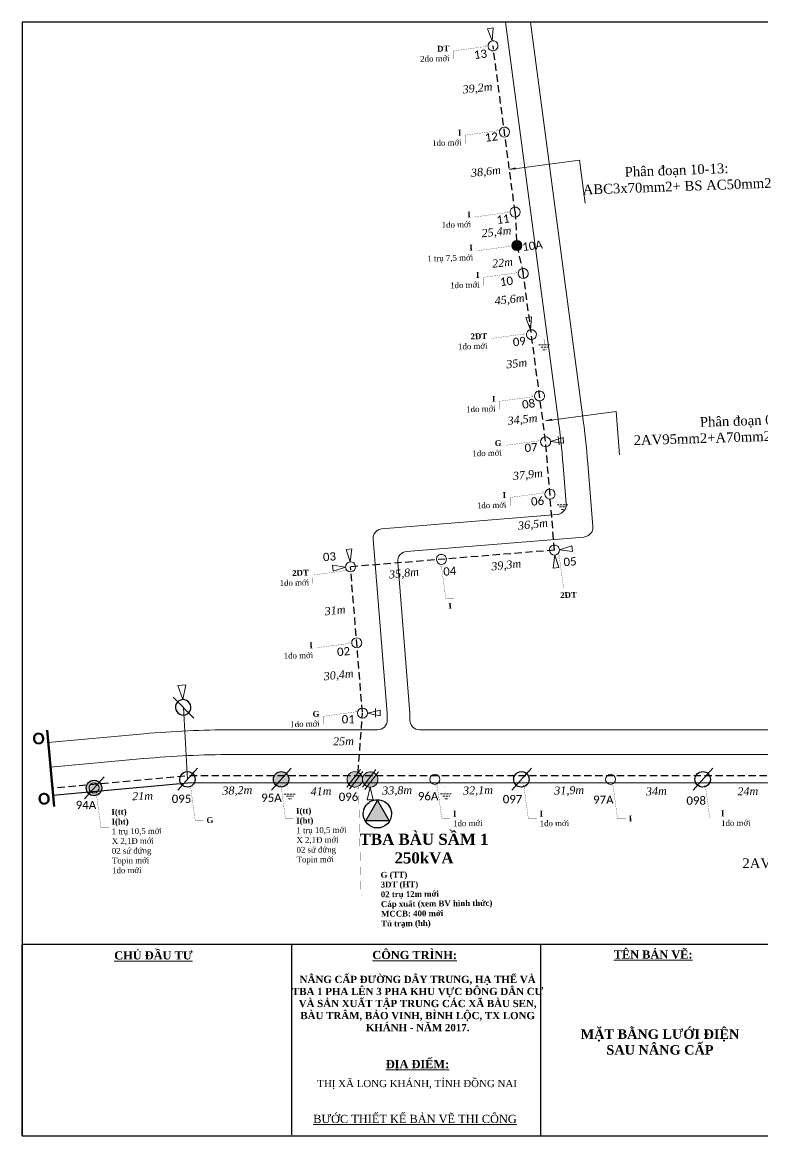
# Model space of a CAD drawing. Header units: metres. Extents: x 429925 to 893472, y 1245258 to 2552490.
# Drawn here: x 449452 to 449832, y 1260101 to 1260673 of the extents above; entities that cross this region are included whole.
import ezdxf

# ---------------------------------------------------------------- set-up
doc = ezdxf.new("R2010")
doc.units = ezdxf.units.M
doc.linetypes.add('DASHED2', pattern=[0.375, 0.25, -0.125])
doc.layers.add('duong', color=2, linetype='Continuous', lineweight=15)
doc.layers.add('duong bao', color=3, linetype='Continuous', lineweight=13)
doc.layers.add('KHUNGBANVE', color=6, linetype='Continuous')
doc.styles.get("Standard").update_dxf_attribs({"font": 'arial.ttf'})
doc.styles.add('Unicode', font='times.ttf')

# ---------------------------------------------------------------- blocks, each defined once
blk = doc.blocks.new('A$C46BF4DDC')
at = {"color": 9, "linetype": 'Continuous'}
blk.add_line((9.91, 11.46), (0, 0), dxfattribs=at)
blk.add_lwpolyline([(0.89, 5.61, -1), (8.82, 5.61, -1)], format="xyb", close=True, dxfattribs=at)
blk = doc.blocks.new('A$C7B825D87')
at = {"layer": 'duong bao', "color": 1, "linetype": 'DASHED2', "lineweight": 20, "ltscale": 4}
for p, q in [((1.21, 2.48), (7.13, 2.48)), ((2.41, 1.31), (5.91, 1.31)), ((3.34, 0), (4.99, 0))]:
    blk.add_line(p, q, dxfattribs=at)
at = {"layer": 'duong bao', "color": 1, "linetype": 'DASHED2', "lineweight": 20, "ltscale": 4, "const_width": 0.0325}
blk.add_lwpolyline([(0.01, 8.11), (4.17, 5.43), (4.17, 2.48)], dxfattribs=at)
blk = doc.blocks.new('A$C16F73B65')
at = {"layer": 'duong bao', "lineweight": 50, "ltscale": 2}
blk.add_hatch(color=2, dxfattribs=at).paths.add_polyline_path([(0, 2.58, 1), (5.16, 2.58, 1)])
at = {"color": 4, "linetype": 'Continuous', "lineweight": 18}
blk.add_lwpolyline([(0, 2.58, -1), (5.16, 2.58, -1)], format="xyb", close=True, dxfattribs=at)
blk = doc.blocks.new('A$C6542344A')
at = {"color": 9, "linetype": 'Continuous'}
for p, q in [((7.45, 9.82), (0, 1.2)), ((8.7, 8.62), (1.25, 0))]:
    blk.add_line(p, q, dxfattribs=at)
for points in [[(0.3, 4.92, -1), (8.24, 4.92, -1)], [(4.27, 0.95, -1), (4.27, 8.89, -1)]]:
    blk.add_lwpolyline(points, format="xyb", close=True, dxfattribs=at)

msp = doc.modelspace()

# ---------------------------------------------------------------- hatches: boundary and pattern name
at = {"layer": 'duong bao', "lineweight": 50, "ltscale": 2}
h = msp.add_hatch(color=256, dxfattribs=at)
h.paths.add_polyline_path([(449484.63, 1260279.73, -1), (449492.56, 1260279.62, -1)])
h.paths.add_polyline_path([(449492.56, 1260279.62, 0.217794), (449491.23, 1260282.64), (449485.96, 1260276.71, 0.642315)], flags=17)
h = msp.add_hatch(color=256, dxfattribs=at)
h.paths.add_polyline_path([(449491.23, 1260282.64, -0.642315), (449489.11, 1260275.74, -0.000081), (449489.11, 1260275.74, -0.217709), (449485.96, 1260276.71)], flags=17)
h.paths.add_polyline_path([(449488.08, 1260283.61, 0.999838), (449489.11, 1260275.74, 84673.903931), (449489.11, 1260275.74, 0.000037), (449489.11, 1260275.74, 47978.187961), (449489.11, 1260275.74, 0.000076), (449489.11, 1260275.74, 1)])
h = msp.add_hatch(color=256, dxfattribs=at)
h.paths.add_polyline_path([(449491.23, 1260282.64, 0.642315), (449484.63, 1260279.73, 0.000081), (449484.63, 1260279.73, 0.217709), (449485.96, 1260276.71)], flags=17)
h.paths.add_polyline_path([(449492.56, 1260279.62, -0.999838), (449484.63, 1260279.73, -84673.903931), (449484.63, 1260279.73, -0.000037), (449484.63, 1260279.73, -47978.187961), (449484.63, 1260279.73, -0.000076), (449484.63, 1260279.73, -1)])
for points in [[(449492.61, 1260280.03, -1), (449484.69, 1260279.53, -1)], [(449588.63, 1260284.5, -1), (449580.71, 1260284.01, -1)], [(449626.56, 1260284.45, -1), (449618.63, 1260283.96, -1)], [(449634.49, 1260284.38, -1), (449626.57, 1260283.89, -1)], [(449634.23, 1260273.3), (449628.25, 1260262.94), (449640.21, 1260262.94)]]:
    msp.add_hatch(color=256, dxfattribs=at).paths.add_polyline_path(points)

# ---------------------------------------------------------------- linework, layer by layer
at = {"color": 4, "linetype": 'Continuous', "lineweight": 18}
for p, q in [((449726.88, 1260470.42), (449699.98, 1260672.78)), ((449739.55, 1260471.33), (449712.8, 1260672.78)), ((449738.05, 1260601.99), (449740.99, 1260579.88)), ((449756.77, 1260472.97), (449758.59, 1260450.74)), ((449727.07, 1260460.23), (449727.48, 1260455.88)), ((449731.18, 1260425.59), (449729.57, 1260445.29)), ((449744.88, 1260413.97), (449742.24, 1260446.24)), ((449636.58, 1260412.84), (449726.61, 1260420.2)), ((449639.26, 1260318.09), (449632, 1260407.45)), ((449649.21, 1260401.13), (449740.3, 1260408.58)), ((449650.91, 1260318.09), (449644.64, 1260395.74)), ((449633.23, 1260320.49), (449633.29, 1260316.12)), ((449639.26, 1260314.6), (449639.26, 1260318.09)), ((449650.91, 1260314.6), (449650.91, 1260318.09)), ((449465.22, 1260303.14), (449514.34, 1260307.57)), ((449559.32, 1260309.6), (449634.26, 1260309.6)), ((449655.91, 1260309.6), (449975.17, 1260309.65)), ((449466.38, 1260290.49), (449514.16, 1260294.84)), ((449559.51, 1260296.9), (450109.82, 1260296.9))]:
    msp.add_line(p, q, dxfattribs=at)
at = {"color": 5, "linetype": 'DASHED2', "lineweight": 30, "ltscale": 15}
for p, q in [((449704.92, 1260575.38), (449693.58, 1260660.69)), ((449704.92, 1260575.38), (449705.84, 1260558.2)), ((449705.84, 1260558.2), (449709.11, 1260543.91)), ((449720.57, 1260457.76), (449708.77, 1260546.47)), ((449725.15, 1260401.85), (449720.62, 1260457.3)), ((449725.15, 1260401.85), (449620.42, 1260393.28)), ((449626.52, 1260318.63), (449620.42, 1260393.28)), ((449624.32, 1260287.78), (449626.56, 1260318.09)), ((449535.3, 1260285.9), (449467.55, 1260279.66)), ((450121, 1260286.12), (449536.69, 1260286.03))]:
    msp.add_line(p, q, dxfattribs=at)
at = {"color": 1, "lineweight": 30, "ltscale": 15}
for p, q in [((449536.69, 1260282.29), (449467.55, 1260275.92)), ((450121, 1260282.38), (449536.69, 1260282.29))]:
    msp.add_line(p, q, dxfattribs=at)
at = {"color": 9, "linetype": 'Continuous'}
msp.add_lwpolyline([(449451.85, 1260101.28), (450264.65, 1260101.28), (450264.65, 1260672.78), (449451.85, 1260672.78)], close=True, dxfattribs=at)
at = {"color": 4, "linetype": 'Continuous', "lineweight": 18}
for points in [[(449693.18, 1260663.24), (449693.63, 1260669.9), (449690.68, 1260669.43), (449693.18, 1260663.24)], [(449705.04, 1260597.26), (449704.96, 1260598.03), (449702.06, 1260597.2), (449738.05, 1260601.99)], [(449712.89, 1260514.99), (449713.34, 1260521.65), (449710.39, 1260521.18), (449712.89, 1260514.99)], [(449723.76, 1260468.24), (449723.67, 1260469.01), (449720.77, 1260468.18), (449756.77, 1260472.97)], [(449723.18, 1260457.64), (449729.79, 1260456.69), (449729.54, 1260459.67), (449723.18, 1260457.64)], [(449727.73, 1260402.06), (449734.33, 1260401.11), (449734.09, 1260404.09), (449727.73, 1260402.06)], [(449620.21, 1260395.86), (449621.15, 1260402.46), (449618.18, 1260402.22), (449620.21, 1260395.86)], [(449725.36, 1260399.27), (449724.42, 1260392.67), (449727.4, 1260392.91), (449725.36, 1260399.27)], [(449617.85, 1260393.07), (449611.48, 1260391.07), (449611.24, 1260394.05), (449617.85, 1260393.07)], [(449629.14, 1260318.22), (449635.65, 1260316.74), (449635.65, 1260319.73), (449629.14, 1260318.22)], [(449630.56, 1260280.19), (449629.01, 1260273.69), (449631.99, 1260273.67), (449630.56, 1260280.19)]]:
    msp.add_lwpolyline(points, dxfattribs=at)
for points in [[(449691.02, 1260660.35, -1), (449696.14, 1260661.03, -1)], [(449696.91, 1260616.09, -1), (449702.02, 1260616.77, -1)], [(449702.37, 1260575.04, -1), (449707.48, 1260575.72, -1)], [(449706.55, 1260543.57, -1), (449711.67, 1260544.25, -1)], [(449710.74, 1260512.1, -1), (449715.85, 1260512.78, -1)], [(449714.92, 1260480.62, -1), (449720.04, 1260481.3, -1)], [(449718.04, 1260457.22, -1), (449723.18, 1260457.64, -1)], [(449720.23, 1260430.39, -1), (449725.37, 1260430.81, -1)], [(449722.58, 1260401.64, -1), (449727.73, 1260402.06, -1)], [(449664.56, 1260396.89, -1), (449669.71, 1260397.31, -1)], [(449617.85, 1260393.07, -1), (449622.99, 1260393.49, -1)], [(449621.04, 1260354.06, -1), (449626.18, 1260354.48, -1)], [(449623.98, 1260318.22, -1), (449629.14, 1260318.22, -1)], [(449532.72, 1260284.2, -1), (449540.65, 1260284.2, -1)], [(449532.72, 1260284.2, -1), (449540.65, 1260284.2, -1)], [(449661.13, 1260284.2, -1), (449666.29, 1260284.2, -1)], [(449704.2, 1260284.2, -1), (449712.14, 1260284.2, -1)], [(449751.37, 1260284.2, -1), (449756.53, 1260284.2, -1)], [(449797.29, 1260284.2, -1), (449805.22, 1260284.2, -1)], [(449486.13, 1260279.55, -1), (449491.27, 1260280.03, -1)], [(449626.95, 1260266.46, -1), (449641.46, 1260266.51, -1)]]:
    msp.add_lwpolyline(points, format="xyb", close=True, dxfattribs=at)
msp.add_lwpolyline([(449534.24, 1260325.11), (449535.77, 1260332.67), (449531.8, 1260332.43)], close=True, dxfattribs=at)
at = {"color": 7, "linetype": 'Continuous'}
msp.add_lwpolyline([(449626.96, 1260266.46, -1), (449641.45, 1260266.51, -1)], format="xyb", close=True, dxfattribs=at)
msp.add_lwpolyline([(449626.96, 1260266.46, -1), (449641.45, 1260266.51, -1)], format="xyb", close=True, dxfattribs=at)
msp.add_lwpolyline([(449628.25, 1260262.94), (449634.23, 1260273.3), (449640.21, 1260262.94)], close=True, dxfattribs=at)
msp.add_lwpolyline([(449628.25, 1260262.94), (449634.23, 1260273.3), (449640.21, 1260262.94)], close=True, dxfattribs=at)
msp.add_lwpolyline([(449628.25, 1260262.94), (449634.23, 1260273.3), (449640.21, 1260262.94)], close=True, dxfattribs=at)
at = {"color": 4, "linetype": 'Continuous', "lineweight": 18}
for centre, radius, start, end in [((449231.24, 1260404.55), 500, 4.6733, 7.5701), ((449243.9, 1260405.51), 500, 4.6733, 7.5645), ((449726.2, 1260425.19), 5, 274.6733, 4.6733), ((449636.98, 1260407.86), 5, 94.6733, 184.6733), ((449739.89, 1260413.56), 5, 274.6733, 4.6733), ((449649.62, 1260396.15), 5, 94.6733, 184.6733), ((449634.26, 1260314.6), 5, 270, 0), ((449655.91, 1260314.6), 5, 180, 270), ((449559.32, 1259809.6), 500, 90, 95.1615), ((449559.51, 1259796.9), 500, 90, 95.2032)]:
    msp.add_arc(centre, radius, start, end, dxfattribs=at)
at = {"layer": 'duong bao', "lineweight": 18, "ltscale": 2}
msp.add_line((449536.68, 1260284.2), (449534.59, 1260321.03), dxfattribs=at)
at = {"layer": 'duong bao', "lineweight": 50, "ltscale": 2}
msp.add_line((449464.64, 1260309.43), (449468.25, 1260270.2), dxfattribs=at)
at = {"layer": 'duong bao', "color": 4, "lineweight": 15, "ltscale": 2, "const_width": 0.1}
for points in [[(449689.52, 1260661.13), (449690.54, 1260660.44), (449673.31, 1260658.08), (449673.29, 1260653.87)], [(449695.65, 1260617.89), (449696.67, 1260617.21), (449679.44, 1260614.85), (449679.42, 1260610.63)], [(449700.53, 1260575.9), (449701.55, 1260575.22), (449684.32, 1260572.86), (449684.3, 1260568.64)], [(449701.57, 1260558.51), (449702.59, 1260557.83), (449685.36, 1260555.47), (449685.35, 1260551.25)], [(449704.92, 1260544.88), (449705.94, 1260544.2), (449688.71, 1260541.84), (449688.69, 1260537.62)], [(449708.94, 1260513.52), (449709.96, 1260512.83), (449692.73, 1260510.47), (449692.71, 1260506.26)], [(449713.16, 1260481.29), (449714.18, 1260480.61), (449696.95, 1260478.25), (449696.93, 1260474.03)], [(449716.31, 1260458.64), (449717.33, 1260457.96), (449700.1, 1260455.6), (449700.08, 1260451.38)], [(449718.63, 1260431.92), (449719.65, 1260431.24), (449702.42, 1260428.88), (449702.41, 1260424.66)], [(449726.85, 1260398.13), (449727.53, 1260399.15), (449729.89, 1260381.92), (449734.11, 1260381.91)], [(449617.33, 1260392.08), (449618.35, 1260391.4), (449601.12, 1260389.04), (449601.1, 1260384.82)], [(449666.32, 1260393.23), (449667, 1260394.25), (449669.36, 1260377.02), (449673.58, 1260377)], [(449619.41, 1260354.75), (449620.43, 1260354.07), (449603.2, 1260351.71), (449603.18, 1260347.49)], [(449622.79, 1260319.61), (449623.81, 1260318.93), (449606.58, 1260316.57), (449606.57, 1260312.35)], [(449537.61, 1260279.48), (449538.29, 1260280.5), (449540.65, 1260263.27), (449544.87, 1260263.25)], [(449584, 1260280.29), (449584.68, 1260281.31), (449587.04, 1260264.08), (449591.25, 1260264.06)], [(449623.86, 1260279.04), (449624.54, 1260280.06), (449625.84, 1260224.47), (449634.04, 1260224.47)], [(449664.23, 1260280.29), (449664.91, 1260281.31), (449667.27, 1260264.08), (449671.48, 1260264.06)], [(449708.68, 1260280.29), (449709.36, 1260281.31), (449711.72, 1260264.08), (449715.94, 1260264.06)], [(449754.47, 1260280.29), (449755.15, 1260281.31), (449757.51, 1260264.08), (449761.72, 1260264.06)], [(449801.87, 1260280.4), (449802.55, 1260281.42), (449804.91, 1260264.19), (449809.13, 1260264.18)], [(449489.21, 1260275.87), (449489.9, 1260276.9), (449492.25, 1260259.66), (449496.47, 1260259.65)]]:
    msp.add_lwpolyline(points, dxfattribs=at)
at = {"layer": 'KHUNGBANVE', "color": 2}
for p, q in [((449451.85, 1260101.28), (449451.85, 1260199.44)), ((450264.65, 1260199.44), (449451.85, 1260199.44)), ((449590.34, 1260101.72), (449590.34, 1260199.58)), ((449718.19, 1260101.28), (449718.19, 1260199.44)), ((449451.85, 1260101.28), (450264.65, 1260101.28))]:
    msp.add_line(p, q, dxfattribs=at)

# ---------------------------------------------------------------- block references
at = {"color": 4, "linetype": 'Continuous', "lineweight": 18, "xscale": -1, "rotation": 183.5005837934989}
msp.add_blockref('A$C46BF4DDC', (449529.29, 1260326.45), dxfattribs=at)
at = {"color": 4, "linetype": 'Continuous', "lineweight": 18, "rotation": 359.190150887879}
for p in [(449531.75, 1260278.66), (449579.84, 1260278.66), (449703.23, 1260278.66), (449796.32, 1260278.66), (449483.77, 1260274.24)]:
    msp.add_blockref('A$C46BF4DDC', p, dxfattribs=at)
at = {"layer": 'duong bao', "lineweight": 50, "ltscale": 2}
for name, p in [('A$C16F73B65', (449703.27, 1260555.62)), ('A$C7B825D87', (449715.84, 1260504.66)), ('A$C7B825D87', (449725.37, 1260422.7)), ('A$C7B825D87', (449585.21, 1260274.19)), ('A$C7B825D87', (449665.46, 1260274.2))]:
    msp.add_blockref(name, p, dxfattribs=at)
at = {"layer": 'duong bao', "lineweight": 50, "ltscale": 2, "rotation": 3.556768670580396}
for p in [(449618.64, 1260279.02), (449626.57, 1260278.95)]:
    msp.add_blockref('A$C6542344A', p, dxfattribs=at)

# ---------------------------------------------------------------- texts
at = {"color": 4, "linetype": 'Continuous', "lineweight": 18}
for s, insert, char_height, width, attachment_point, rotation in [('{\\fTimes New Roman|b1|i0|c0|p18;\\C7;DT\\P\\fTimes New Roman|b0|i0|c0|p18;2do mới}', (449671.25, 1260656.83), 3, 22.225, 6, 1.4944), ('{\\fCalibri|b0|i0|c0|p34;\\C7;13}', (449687.13, 1260656.39), 4.2333, 21.59, 5, 7.5752), ('{\\fTimes New Roman|b0|i1|c0|p18;\\C7;39,2m}', (449685.65, 1260638.58), 4.1093, 22.225, 5, 6.1677), ('{\\fTimes New Roman|b1|i0|c0|p18;\\C7;I\\P\\fTimes New Roman|b0|i0|c0|p18;1do mới}', (449677.38, 1260613.59), 3, 22.225, 6, 1.4944), ('{\\fCalibri|b0|i0|c0|p34;\\C7;12}', (449692.77, 1260613.92), 4.2333, 21.59, 5, 7.5752), ('{\\fTimes New Roman|b0|i1|c0|p18;\\C7;38,6m}', (449689.94, 1260595.76), 4.1093, 22.225, 5, 6.1677), ('{\\fTimes New Roman|b0|i0|c0|p18;\\C7;Phân đoạn 10-13:\\PABC3x70mm2+ BS AC50mm2}', (449787.96, 1260592.75), 5, 150.7075, 5, 2.0679), ('{\\fTimes New Roman|b1|i0|c0|p18;\\C7;I\\P\\fTimes New Roman|b0|i0|c0|p18;1do mới}', (449682.26, 1260571.61), 3, 22.225, 6, 1.4944), ('{\\fCalibri|b0|i0|c0|p34;\\C7;11}', (449698.73, 1260571.73), 4.2333, 21.59, 5, 7.5752), ('{\\fTimes New Roman|b0|i1|c0|p18;\\C7;25,4m}', (449695.39, 1260564.79), 4.1093, 22.225, 5, 6.1677), ('{\\fTimes New Roman|b1|i0|c0|p18;\\C7;I\\P\\fTimes New Roman|b0|i0|c0|p18;1 trụ 7,5 mới}', (449683.31, 1260554.22), 3, 26.2667, 6, 1.4944), ('{\\fCalibri|b0|i0|c0|p34;\\C7;10A}', (449713.85, 1260558.1), 4.2333, 21.59, 5, 7.5752), ('{\\fTimes New Roman|b0|i1|c0|p18;\\C7;22m}', (449698.43, 1260549.38), 4.1093, 22.225, 5, 6.1677), ('{\\fTimes New Roman|b1|i0|c0|p18;\\C7;I\\P\\fTimes New Roman|b0|i0|c0|p18;1do mới}', (449686.65, 1260540.59), 3, 22.225, 6, 1.4944), ('{\\fCalibri|b0|i0|c0|p34;\\C7;10}', (449700.51, 1260539.84), 4.2333, 21.59, 5, 7.5752), ('{\\fTimes New Roman|b0|i1|c0|p18;\\C7;45,6m}', (449702.12, 1260530.14), 4.1093, 22.225, 5, 6.1677), ('{\\fTimes New Roman|b1|i0|c0|p18;\\C7;2DT\\P\\fTimes New Roman|b0|i0|c0|p18;1do mới}', (449690.67, 1260509.22), 3, 22.225, 6, 1.4944), ('{\\fCalibri|b0|i0|c0|p34;\\C7;09}', (449707.09, 1260508.92), 4.2333, 21.59, 5, 7.5752), ('{\\fTimes New Roman|b0|i1|c0|p18;\\C7;35m}', (449705.73, 1260497.71), 4.1093, 22.225, 5, 6.1677), ('{\\fTimes New Roman|b1|i0|c0|p18;\\C7;I\\P\\fTimes New Roman|b0|i0|c0|p18;1do mới}', (449694.89, 1260476.99), 3, 22.225, 6, 1.4944), ('{\\fCalibri|b0|i0|c0|p34;\\C7;08}', (449711.85, 1260476.9), 4.2333, 21.59, 5, 7.5752), ('{\\fTimes New Roman|b0|i1|c0|p18;\\C7;34,5m}', (449708.75, 1260468.5), 4.1093, 22.225, 5, 6.1677), ('{\\fTimes New Roman|b0|i0|c0|p18;\\C7;Phân đoạn 01-09:\\P2AV95mm2+A70mm2+ BS AV95mm2}', (449826.56, 1260464.23), 5, 150.7075, 5, 1.774), ('{\\fTimes New Roman|b1|i0|c0|p18;\\C7;G\\P\\fTimes New Roman|b0|i0|c0|p18;1do mới}', (449698.04, 1260454.34), 3, 22.225, 6, 1.4944), ('{\\fCalibri|b0|i0|c0|p34;\\C7;07}', (449713.12, 1260454.5), 4.2333, 21.59, 5, 4.6733), ('{\\fTimes New Roman|b0|i1|c0|p18;\\C7;37,9m}', (449711.5, 1260440.18), 4.1093, 22.225, 5, 6.1677), ('{\\fTimes New Roman|b1|i0|c0|p18;\\C7;I\\P\\fTimes New Roman|b0|i0|c0|p18;1do mới}', (449700.37, 1260427.62), 3, 22.225, 6, 1.4944), ('{\\fCalibri|b0|i0|c0|p34;\\C7;06}', (449716.45, 1260426.99), 4.2333, 21.59, 5, 4.6733), ('{\\fTimes New Roman|b0|i1|c0|p18;\\C7;36,5m}', (449714.12, 1260414.65), 4.1093, 22.225, 5, 6.1677), ('{\\fCalibri|b0|i0|c0|p34;\\C7;03}', (449609.61, 1260398.47), 4.2333, 21.59, 5, 4.6733), ('{\\fCalibri|b0|i0|c0|p34;\\C7;05}', (449733.13, 1260395.94), 4.2333, 21.59, 5, 4.6733), ('{\\fTimes New Roman|b0|i1|c0|p18;\\C7;35,8m}', (449647.88, 1260389.62), 4.1093, 22.225, 5, 6.1677), ('{\\fCalibri|b0|i0|c0|p34;\\C7;04}', (449671.38, 1260391.02), 4.2333, 21.59, 5, 4.6733), ('{\\fTimes New Roman|b0|i1|c0|p18;\\C7;39,3m}', (449700.39, 1260393.78), 4.1093, 22.225, 5, 6.1677), ('{\\fTimes New Roman|b1|i0|c0|p18;\\C7;2DT\\P\\fTimes New Roman|b0|i0|c0|p18;1do mới}', (449599.06, 1260387.79), 3, 22.225, 6, 1.4944), ('{\\fTimes New Roman|b1|i0|c0|p18;\\C7;2DT}', (449736.63, 1260378.93), 3, 22.225, 6, 1.4944), ('{\\fTimes New Roman|b1|i0|c0|p18;\\C7;I}', (449672.46, 1260373.3), 3, 22.225, 6, 1.4944), ('{\\fTimes New Roman|b0|i1|c0|p18;\\C7;31m}', (449612.45, 1260370.95), 4.1093, 22.225, 5, 6.1677), ('{\\fTimes New Roman|b1|i0|c0|p18;\\C7;I\\P\\fTimes New Roman|b0|i0|c0|p18;1do mới}', (449601.14, 1260350.45), 3, 22.225, 6, 1.4944), ('{\\fCalibri|b0|i0|c0|p34;\\C7;02}', (449616.84, 1260349.83), 4.2333, 21.59, 5, 4.6733), ('{\\fTimes New Roman|b0|i1|c0|p18;\\C7;30,4m}', (449614.33, 1260337.4), 4.1093, 22.225, 5, 6.1677), ('{\\fTimes New Roman|b1|i0|c0|p18;\\C7;G\\P\\fTimes New Roman|b0|i0|c0|p18;1do mới}', (449604.53, 1260315.32), 3, 22.225, 6, 1.4944), ('{\\fCalibri|b1|i0|c0|p34;\\C7;O}', (449460.25, 1260305.12), 6, 21.59, 5, 5.2534), ('{\\fTimes New Roman|b0|i1|c0|p18;\\C7;25m}', (449616.8, 1260303.75), 4.1093, 22.225, 5, 1.4944), ('{\\fTimes New Roman|b0|i1|c0|p18;\\C7;21m}', (449513.64, 1260275.67), 4.1093, 22.225, 5, 1.4944), ('{\\fTimes New Roman|b0|i1|c0|p18;\\C7;38,2m}', (449562.3, 1260278.12), 4.1093, 22.225, 5, 1.4944), ('{\\fTimes New Roman|b0|i1|c0|p18;\\C7;41m}', (449605.25, 1260278.12), 4.1093, 22.225, 5, 1.4944), ('{\\fTimes New Roman|b0|i1|c0|p18;\\C7;33,8m}', (449644.38, 1260278.12), 4.1093, 22.225, 5, 1.4944), ('{\\fTimes New Roman|b0|i1|c0|p18;\\C7;32,1m}', (449685.87, 1260278.12), 4.1093, 22.225, 5, 1.4944), ('{\\fTimes New Roman|b0|i1|c0|p18;\\C7;31,9m}', (449732.7, 1260278.12), 4.1093, 22.225, 5, 1.4944), ('{\\fTimes New Roman|b0|i1|c0|p18;\\C7;34m}', (449777.46, 1260278.12), 4.1093, 22.225, 5, 1.4944), ('{\\fTimes New Roman|b0|i1|c0|p18;\\C7;24m}', (449824.41, 1260278.12), 4.1093, 22.225, 5, 1.4944), ('{\\fCalibri|b1|i0|c0|p34;\\C7;O}', (449463.09, 1260274.2), 6, 21.59, 5, 5.2534), ('{\\fTimes New Roman|b1|i0|c0|p18;\\C7;I(tt)\\PI(ht)\\P\\fTimes New Roman|b0|i0|c0|p18;1 trụ 10,5 mới\\PX 2,1Đ mới\\P02 sứ đứng\\PTopin mới\\P1do mới}', (449497.81, 1260252.45), 3, 28.7388, 4, 0.6077), ('{\\fTimes New Roman|b1|i0|c0|p18;\\C7;I(tt)\\PI(ht)\\P\\fTimes New Roman|b0|i0|c0|p18;1 trụ 10,5 mới\\PX 2,1Đ mới\\P02 sứ đứng\\PTopin mới}', (449592.61, 1260255.03), 3, 26.7233, 4, 0.6077), ('{\\fTimes New Roman|b1|i0|c0|p18;\\C7;I\\P\\fTimes New Roman|b0|i0|c0|p18;1do mới}', (449673.06, 1260264.09), 3, 22.225, 4, 0.6077), ('{\\fTimes New Roman|b1|i0|c0|p18;\\C7;I\\P\\fTimes New Roman|b0|i0|c0|p18;1do mới}', (449717.52, 1260264.09), 3, 22.225, 4, 0.6077), ('{\\fTimes New Roman|b1|i0|c0|p18;\\C7;I\\P\\fTimes New Roman|b0|i0|c0|p18;1do mới}', (449810.71, 1260264.21), 3, 22.225, 4, 0.6077), ('{\\fTimes New Roman|b1|i0|c0|p18;\\C7;G}', (449546.45, 1260263.28), 3, 22.225, 4, 0.6077), ('{\\fTimes New Roman|b1|i0|c0|p18;\\C7;I}', (449763.3, 1260264.09), 3, 22.225, 4, 0.6077), ('{\\fTimes New Roman|b1|i0|c0|p18;\\C7;G (TT)\\P3DT (HT)\\P02 trụ 12m mới\\PCáp xuất (xem BV hình thức)\\PMCCB: 400 mới\\PTủ trạm (hh)}', (449636, 1260222.19), 3, 62.5434, 4, 0.6077)]:
    msp.add_mtext(s, dxfattribs=dict(at, insert=insert, char_height=char_height, width=width, attachment_point=attachment_point, rotation=rotation))
at = {"color": 4, "linetype": 'Continuous', "lineweight": 18, "attachment_point": 5}
for s, insert, char_height, width in [('{\\fCalibri|b0|i0|c0|p34;\\C7;01}', (449619.24, 1260315.03), 4.2333, 21.59), ('\\C7;\\fCalibri|b0|i0|;\\H4.2333171844482;096', (449619.39, 1260275.22), 4.2333, 21.59), ('{\\fCalibri|b0|i0|c238|p34;\\C7;9\\fCalibri|b0|i0|c0|p34;6A}', (449660.27, 1260275.53), 4.2333, 21.59), ('{\\fCalibri|b0|i0|c238|p34;\\C7;9\\fCalibri|b0|i0|c0|p34;4A}', (449484.56, 1260271.03), 4.2333, 21.59), ('\\C7;\\fCalibri|b0|i0|;\\H4.2333171844482;095', (449533.63, 1260274.2), 4.2333, 21.59), ('{\\fCalibri|b0|i0|c238|p34;\\C7;9\\fCalibri|b0|i0|c0|p34;5A}', (449579.82, 1260274.73), 4.2333, 21.59), ('\\C7;\\fCalibri|b0|i0|;\\H4.2333171844482;097', (449703.61, 1260274.04), 4.2333, 21.59), ('{\\fCalibri|b0|i0|c238|p34;\\C7;9\\fCalibri|b0|i0|c0|p34;7A}', (449750.24, 1260273.75), 4.2333, 21.59), ('\\C7;\\fCalibri|b0|i0|;\\H4.2333171844482;098', (449797.92, 1260273.27), 4.2333, 21.59), ('{\\fTimes New Roman|b1|i0|c0|p18;\\C7;TBA BÀU SẦM 1 250kVA}', (449658.15, 1260248.6), 5.7341, 87), ('{\\fTimes New Roman|b0|i0|c0|p18;\\C7;Phân đoạn 087-104:\\P2AV95mm2 + A70mm2+ BS AV95mm2}', (449884.45, 1260245.25), 5, 159.6171)]:
    msp.add_mtext(s, dxfattribs=dict(at, insert=insert, char_height=char_height, width=width))
at = {"layer": 'duong', "attachment_point": 2, "style": 'Unicode'}
for s, insert, char_height, width in [('{\\fTimes New Roman|b1|i0|c0|p18;\\LCÔNG TRÌNH:}', (449653.35, 1260196.15), 4.1939, 338.0455), ('{\\fTimes New Roman|b1|i0|c0|p18;\\LTÊN BẢN VẼ:}', (449775.81, 1260196.39), 4.1939, 338.0455), ('{\\fTimes New Roman|b1|i0|c0|p18;\\LCHỦ ĐẦU TƯ}', (449519.22, 1260195.95), 4.1939, 338.0455), ('{\\fTimes New Roman|b1|i0|c0|p18;NÂNG CẤ\\fTimes New Roman|b1|i0|c163|p18;P ĐƯ\\fTimes New Roman|b1|i0|c0|p18;ỜNG DÂY TRUNG, HẠ THẾ VÀ TBA 1 PHA LÊN 3 PHA KHU VỰ\\fTimes New Roman|b1|i0|c163|p18;C ĐÔNG DÂN CƯ VÀ S\\fTimes New Roman|b1|i0|c0|p18;ẢN XUẤT TẬP TRUNG CÁC XÃ BÀU SEN, BÀU TRÂM, BẢO VINH, BÌNH LỘ\\fTimes New Roman|b1|i0|c163|p18;C, TX LONG KHÁNH - NĂM \\fTimes New Roman|b1|i0|c0|p18;2017.}', (449654.89, 1260183.37), 3.70861, 130.2593), ('{\\fTimes New Roman|b1|i0|c163|p18;MẶT \\fTimes New Roman|b1|i0|c0|p18;BẰNG\\fTimes New Roman|b1|i0|c163|p18; \\fTimes New Roman|b1|i0|c0|p18;LƯỚI ĐIỆN SAU NÂNG CẤP}', (449779.31, 1260155.87), 4.85606, 83.9957), ('{\\fTimes New Roman|b1|i0|c0|p18;\\LĐỊA ĐIẾM:}', (449654.81, 1260140.15), 4.1939, 128.0996), ('THỊ XÃ LONG KHÁNH, TỈNH ĐỒNG NAI', (449654.61, 1260129.93), 3.7086, 129.5413), ('{\\LBƯỚC THIẾT KẾ BẢN VẼ THI CÔNG}', (449653.53, 1260112.01), 4.1939, 338.0455)]:
    msp.add_mtext(s, dxfattribs=dict(at, insert=insert, char_height=char_height, width=width))

doc.saveas('drawing.dxf')
